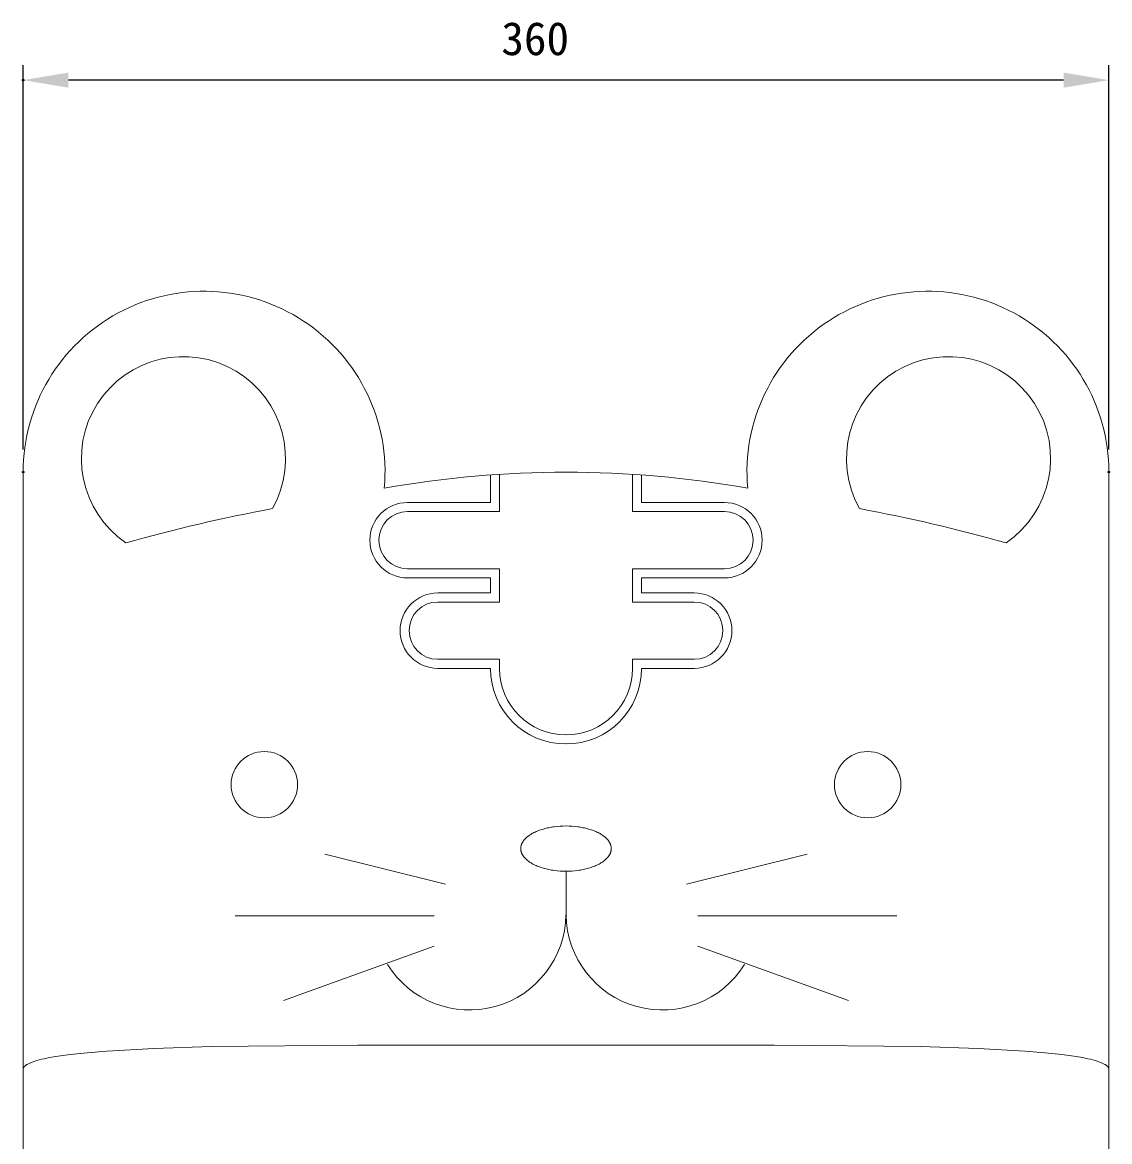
# Model space of a CAD drawing. Units: millimetres, scale not verified. Extents: x -203 to 203, y -143 to 143.
# Drawn here: x -122 to -50, y -56.4 to 17.8 of the extents above; entities that cross this region are included whole.
import ezdxf
from ezdxf.enums import TextEntityAlignment as Align

# ---------------------------------------------------------------- set-up
doc = ezdxf.new("R2010")
doc.units = ezdxf.units.MM
doc.header["$LTSCALE"] = 0.5
doc.header["$PDMODE"] = 32
doc.header["$PDSIZE"] = 0.1
doc.layers.add('0-1_DIMENSION_LINES$02_DIMENSI', color=7, linetype='Continuous', lineweight=25)
doc.layers.add('0-8_DIMENSION_LINES$03_LINES', color=7, linetype='Continuous', lineweight=18)
doc.layers.add('0-2_DEFPOINTS', color=7, linetype='Continuous')
doc.styles.add('ＭＳ ゴシック', font='')
doc.styles.get('ＭＳ ゴシック').set_extended_font_data('MS Gothic')

# ---------------------------------------------------------------- blocks, each defined once
blk = doc.blocks.new('D6')
at = {"layer": '0-1_DIMENSION_LINES$02_DIMENSI'}
for p, q in [((616, 919), (616, 970)), ((760, 919), (760, 970)), ((754, 968), (622, 968))]:
    blk.add_line(p, q, dxfattribs=at)
for points in [[(622, 969), (622, 967), (616, 968)], [(754, 967), (754, 969), (760, 968)]]:
    blk.add_solid(points, dxfattribs=at)
at = {"layer": '0-2_DEFPOINTS'}
for p in [(616, 968), (616, 916), (760, 916)]:
    blk.add_point(p, dxfattribs=at)
at = {"layer": '0-1_DIMENSION_LINES$02_DIMENSI', "style": 'ＭＳ ゴシック'}
blk.add_text('360', height=4.399, dxfattribs=at).set_placement((679.429, 970), align=Align.BOTTOM_LEFT)

msp = doc.modelspace()

# ---------------------------------------------------------------- linework, layer by layer
at = {"layer": '0-8_DIMENSION_LINES$03_LINES'}
for p, q in [((-50.0073, -11.8063), (-50, -11.8063)), ((-122, -51.6184), (-122, -12)), ((-50, -12), (-50, -51.6184)), ((-81.5946, -18.9158), (-81.5946, -20.1158)), ((-101.9863, -37.333), (-93.9863, -39.333)), ((-70.0137, -37.333), (-78.0137, -39.333)), ((-86, -41.3715), (-86, -38.4708)), ((-94.7343, -41.4369), (-107.9343, -41.4369)), ((-77.2657, -41.4369), (-64.0657, -41.4369)), ((-94.7343, -43.4369), (-104.7343, -47.0369)), ((-77.2657, -43.4369), (-67.2657, -47.0369)), ((-122, -90.1333), (-122, -51.6184))]:
    msp.add_line(p, q, dxfattribs=at)
for points in [[(-90.4054, -12.1411), (-90.4054, -14.6146), (-96.5054, -14.6146)], [(-91.0054, -12.1822), (-91.0054, -14.0146), (-96.5054, -14.0146)], [(-75.4946, -14.6146), (-81.5946, -14.6146), (-81.5946, -12.1411)], [(-75.4946, -14.0146), (-80.9946, -14.0146), (-80.9946, -12.1822)], [(-96.5054, -18.4146), (-90.4054, -18.4146), (-90.4054, -20.6146), (-94.5054, -20.6146)], [(-77.4946, -20.6146), (-81.5946, -20.6146), (-81.5946, -18.4146), (-75.4946, -18.4146)], [(-96.5054, -19.0146), (-91.0054, -19.0146), (-91.0054, -20.0146), (-94.5054, -20.0146)], [(-77.4946, -20.0146), (-80.9946, -20.0146), (-80.9946, -19.0146), (-75.4946, -19.0146)], [(-94.5054, -24.4146), (-90.4054, -24.4146), (-90.4054, -25.0297)], [(-81.5946, -25.0297), (-81.5946, -24.4146), (-77.4946, -24.4146)], [(-94.5054, -25.0146), (-91.0054, -25.0146), (-91.0054, -25.0297)], [(-80.9946, -25.0297), (-80.9946, -25.0146), (-77.4946, -25.0146)], [(-86.0054, -29.4297), (-86, -29.4297), (-85.9946, -29.4297)], [(-86.0054, -30.0297), (-86, -30.0297), (-85.9946, -30.0297)], [(-87.5, -35.6717), (-87.4126, -35.6474), (-87.3243, -35.6246), (-87.2352, -35.6034), (-87.1452, -35.5838), (-87.0544, -35.5658), (-86.9627, -35.5493), (-86.8703, -35.5344), (-86.7769, -35.521), (-86.5877, -35.499), (-86.3952, -35.4833), (-86.1993, -35.4739), (-86, -35.4708), (-85.8007, -35.4739), (-85.6048, -35.4833), (-85.4123, -35.499), (-85.2231, -35.521), (-85.1297, -35.5344), (-85.0373, -35.5493), (-84.9456, -35.5658), (-84.8548, -35.5838), (-84.7648, -35.6034), (-84.6757, -35.6246), (-84.5874, -35.6474), (-84.5, -35.6717), (-84.4141, -35.6974), (-84.3306, -35.7243), (-84.2493, -35.7523), (-84.1703, -35.7814), (-84.0936, -35.8117), (-84.0193, -35.8431), (-83.9472, -35.8757), (-83.8774, -35.9095), (-83.8099, -35.9444), (-83.7447, -35.9804), (-83.6819, -36.0176), (-83.6213, -36.0559), (-83.563, -36.0954), (-83.507, -36.1361), (-83.4533, -36.1778)], [(-89, -36.9708), (-88.9996, -36.9457), (-88.9984, -36.9207), (-88.9965, -36.8959), (-88.9937, -36.8711), (-88.9902, -36.8465), (-88.9859, -36.822), (-88.9808, -36.7975), (-88.9749, -36.7732), (-88.9682, -36.749), (-88.9607, -36.7248), (-88.9525, -36.7008), (-88.9435, -36.6769), (-88.9337, -36.6531), (-88.9231, -36.6294), (-88.9117, -36.6058), (-88.8995, -36.5823), (-88.8866, -36.5589), (-88.8728, -36.5357), (-88.8583, -36.5125), (-88.843, -36.4894), (-88.8269, -36.4664), (-88.81, -36.4436), (-88.7924, -36.4208), (-88.7739, -36.3982), (-88.7547, -36.3756), (-88.7347, -36.3532), (-88.7139, -36.3309), (-88.6923, -36.3086), (-88.6699, -36.2865), (-88.6467, -36.2645), (-88.6228, -36.2426), (-88.5981, -36.2208), (-88.5727, -36.1992), (-88.5467, -36.1778), (-88.493, -36.1361), (-88.437, -36.0954), (-88.3787, -36.0559), (-88.3181, -36.0176), (-88.2553, -35.9804)], [(-88.2553, -35.9804), (-88.1901, -35.9444), (-88.1226, -35.9095), (-88.0528, -35.8757), (-87.9807, -35.8431), (-87.9064, -35.8117), (-87.8297, -35.7814), (-87.7507, -35.7523), (-87.6694, -35.7243), (-87.5859, -35.6974), (-87.5, -35.6717)], [(-83.4533, -36.1778), (-83.4273, -36.1992), (-83.4019, -36.2208), (-83.3772, -36.2426), (-83.3533, -36.2645), (-83.3301, -36.2865), (-83.3077, -36.3086), (-83.2861, -36.3309), (-83.2653, -36.3532), (-83.2453, -36.3756), (-83.2261, -36.3982), (-83.2076, -36.4208), (-83.19, -36.4436), (-83.1731, -36.4664), (-83.157, -36.4894), (-83.1417, -36.5125), (-83.1272, -36.5357), (-83.1134, -36.5589), (-83.1005, -36.5823), (-83.0883, -36.6058), (-83.0769, -36.6294), (-83.0663, -36.6531), (-83.0565, -36.6769), (-83.0475, -36.7008), (-83.0393, -36.7248), (-83.0318, -36.749), (-83.0251, -36.7732), (-83.0192, -36.7975), (-83.0141, -36.822), (-83.0098, -36.8465), (-83.0063, -36.8711), (-83.0035, -36.8959), (-83.0016, -36.9207), (-83.0004, -36.9457), (-83, -36.9708), (-83.0004, -36.9958), (-83.0016, -37.0208), (-83.0035, -37.0457), (-83.0063, -37.0704), (-83.0098, -37.0951)], [(-88.2553, -37.9611), (-88.3181, -37.924), (-88.3787, -37.8856), (-88.437, -37.8461), (-88.493, -37.8055), (-88.5467, -37.7637), (-88.5727, -37.7424), (-88.5981, -37.7208), (-88.6228, -37.699), (-88.6467, -37.6771), (-88.6699, -37.655), (-88.6923, -37.6329), (-88.7139, -37.6107), (-88.7347, -37.5884), (-88.7547, -37.5659), (-88.7739, -37.5434), (-88.7924, -37.5207), (-88.81, -37.498), (-88.8269, -37.4751), (-88.843, -37.4521), (-88.8583, -37.4291), (-88.8728, -37.4059), (-88.8866, -37.3826), (-88.8995, -37.3592), (-88.9117, -37.3358), (-88.9231, -37.3122), (-88.9337, -37.2885), (-88.9435, -37.2646), (-88.9525, -37.2407), (-88.9607, -37.2167), (-88.9682, -37.1926), (-88.9749, -37.1684), (-88.9808, -37.144), (-88.9859, -37.1196), (-88.9902, -37.0951), (-88.9937, -37.0704), (-88.9965, -37.0457), (-88.9984, -37.0208), (-88.9996, -36.9958), (-89, -36.9708)], [(-83.0098, -37.0951), (-83.0141, -37.1196), (-83.0192, -37.144), (-83.0251, -37.1684), (-83.0318, -37.1926), (-83.0393, -37.2167), (-83.0475, -37.2407), (-83.0565, -37.2646), (-83.0663, -37.2885), (-83.0769, -37.3122), (-83.0883, -37.3358), (-83.1005, -37.3592), (-83.1134, -37.3826), (-83.1272, -37.4059), (-83.1417, -37.4291), (-83.157, -37.4521), (-83.1731, -37.4751), (-83.19, -37.498), (-83.2076, -37.5207), (-83.2261, -37.5434), (-83.2453, -37.5659), (-83.2653, -37.5884), (-83.2861, -37.6107), (-83.3077, -37.6329), (-83.3301, -37.655), (-83.3533, -37.6771), (-83.3772, -37.699), (-83.4019, -37.7208), (-83.4273, -37.7424), (-83.4533, -37.7637), (-83.507, -37.8055), (-83.563, -37.8461), (-83.6213, -37.8856), (-83.6819, -37.924), (-83.7447, -37.9611), (-83.8099, -37.9972), (-83.8774, -38.0321), (-83.9472, -38.0658), (-84.0193, -38.0984), (-84.0936, -38.1298)], [(-84.0936, -38.1298), (-84.1703, -38.1601), (-84.2493, -38.1893), (-84.3306, -38.2173), (-84.4141, -38.2441), (-84.5, -38.2698), (-84.5874, -38.2942), (-84.6757, -38.3169), (-84.7648, -38.3381), (-84.8548, -38.3577), (-84.9456, -38.3758), (-85.0373, -38.3923), (-85.1297, -38.4072), (-85.2231, -38.4205), (-85.4123, -38.4425), (-85.6048, -38.4582), (-85.8007, -38.4676), (-86, -38.4708), (-86.1993, -38.4676), (-86.3952, -38.4582), (-86.5877, -38.4425), (-86.7769, -38.4205), (-86.8703, -38.4072), (-86.9627, -38.3923), (-87.0544, -38.3758), (-87.1452, -38.3577), (-87.2352, -38.3381), (-87.3243, -38.3169), (-87.4126, -38.2942), (-87.5, -38.2698), (-87.5859, -38.2441), (-87.6694, -38.2173), (-87.7507, -38.1893), (-87.8297, -38.1601), (-87.9064, -38.1298), (-87.9807, -38.0984), (-88.0528, -38.0658), (-88.1226, -38.0321), (-88.1901, -37.9972), (-88.2553, -37.9611)], [(-120.9379, -50.9878), (-120.7807, -50.9487), (-120.6127, -50.9104), (-120.2442, -50.8361), (-119.8324, -50.765), (-119.3772, -50.697), (-118.8787, -50.6322), (-117.7515, -50.5121), (-116.4509, -50.4046), (-113.3296, -50.2276), (-109.5146, -50.1012), (-99.8038, -50), (-72.1962, -50), (-62.4854, -50.1012), (-58.6704, -50.2276), (-55.5491, -50.4046), (-54.2485, -50.5121), (-53.1213, -50.6322), (-52.6228, -50.697), (-52.1676, -50.765), (-51.7558, -50.8361), (-51.3873, -50.9104), (-51.2193, -50.9487), (-51.0621, -50.9878), (-50.9158, -51.0277), (-50.7803, -51.0684), (-50.6557, -51.1099), (-50.5974, -51.1309), (-50.5419, -51.1522), (-50.4891, -51.1736), (-50.4389, -51.1952), (-50.3915, -51.2171), (-50.3468, -51.2391), (-50.3048, -51.2613), (-50.2655, -51.2838), (-50.2469, -51.295), (-50.229, -51.3064), (-50.2117, -51.3178), (-50.1951, -51.3292), (-50.1792, -51.3407)], [(-122, -51.6184), (-121.9997, -51.6058), (-121.9986, -51.5932), (-121.997, -51.5807), (-121.9946, -51.5682), (-121.9915, -51.5558), (-121.9878, -51.5434), (-121.9834, -51.5311), (-121.9783, -51.5189), (-121.9726, -51.5066), (-121.9661, -51.4945), (-121.959, -51.4823), (-121.9512, -51.4703), (-121.9428, -51.4582), (-121.9336, -51.4462), (-121.9238, -51.4343), (-121.9133, -51.4224), (-121.9021, -51.4106), (-121.8903, -51.3988), (-121.8777, -51.3871), (-121.8645, -51.3754), (-121.8506, -51.3638), (-121.8361, -51.3522), (-121.8208, -51.3407), (-121.8049, -51.3292), (-121.7883, -51.3178), (-121.771, -51.3064), (-121.7531, -51.295), (-121.7345, -51.2838), (-121.6952, -51.2613), (-121.6532, -51.2391), (-121.6085, -51.2171), (-121.5611, -51.1952), (-121.5109, -51.1736), (-121.4581, -51.1522), (-121.4026, -51.1309), (-121.3443, -51.1099), (-121.2197, -51.0684), (-121.0842, -51.0277), (-120.9379, -50.9878)], [(-50.1792, -51.3407), (-50.1639, -51.3522), (-50.1494, -51.3638), (-50.1355, -51.3754), (-50.1223, -51.3871), (-50.1097, -51.3988), (-50.0979, -51.4106), (-50.0867, -51.4224), (-50.0762, -51.4343), (-50.0664, -51.4462), (-50.0572, -51.4582), (-50.0488, -51.4703), (-50.041, -51.4823), (-50.0339, -51.4945), (-50.0274, -51.5066), (-50.0217, -51.5189), (-50.0166, -51.5311), (-50.0122, -51.5434), (-50.0085, -51.5558), (-50.0054, -51.5682), (-50.003, -51.5807), (-50.0014, -51.5932), (-50.0003, -51.6058), (-50, -51.6184), (-50, -90.1333)]]:
    msp.add_lwpolyline(points, dxfattribs=at)
for centre in [(-106.0054, -32.7307), (-65.9946, -32.7307)]:
    msp.add_circle(centre, 2.2, dxfattribs=at)
for centre, radius, start, end in [((-110.0008, -12), 11.9992, 354.92058, 180), ((-61.9992, -12), 11.9992, 360, 185.07942), ((-111.3678, -11.1065), 6.7699, 330.68912, 235.65673), ((-60.6322, -11.1065), 6.7699, 304.34327, 209.31088), ((-86, -80.855), 68.855, 79.92215, 100.07785), ((-96.5054, -16.5146), 2.5, 90, 270), ((-75.4946, -16.5146), 2.5, 270, 90), ((-85.6223, -121.1072), 108.516, 100.53593, 105.80992), ((-96.5054, -16.5146), 1.9, 90, 180), ((-75.4946, -16.5146), 1.9, 0, 90), ((-86.3777, -121.1072), 108.516, 74.19008, 79.46407), ((-96.5054, -16.5146), 1.9, 180, 270), ((-75.4946, -16.5146), 1.9, 270, 0), ((-94.5054, -22.5146), 2.5, 90, 270), ((-77.4946, -22.5146), 2.5, 270, 90), ((-94.5054, -22.5146), 1.9, 90, 180), ((-77.4946, -22.5146), 1.9, 0, 90), ((-94.5054, -22.5146), 1.9, 180, 270), ((-77.4946, -22.5146), 1.9, 270, 0), ((-86.0054, -25.0297), 5, 180, 270), ((-86.0054, -25.0297), 4.4, 180, 270), ((-85.9946, -25.0297), 5, 270, 0), ((-85.9946, -25.0297), 4.4, 270, 0), ((-92.4043, -41.274), 6.4049, 211.98366, 359.12806), ((-79.5957, -41.274), 6.4049, 180.87194, 328.01634)]:
    msp.add_arc(centre, radius, start, end, dxfattribs=at)

# ---------------------------------------------------------------- block references
at = {"layer": '0-1_DIMENSION_LINES$02_DIMENSI', "xscale": 0.5, "yscale": 0.5}
msp.add_blockref('D6', (-430, -470), dxfattribs=at)

doc.saveas('drawing.dxf')
